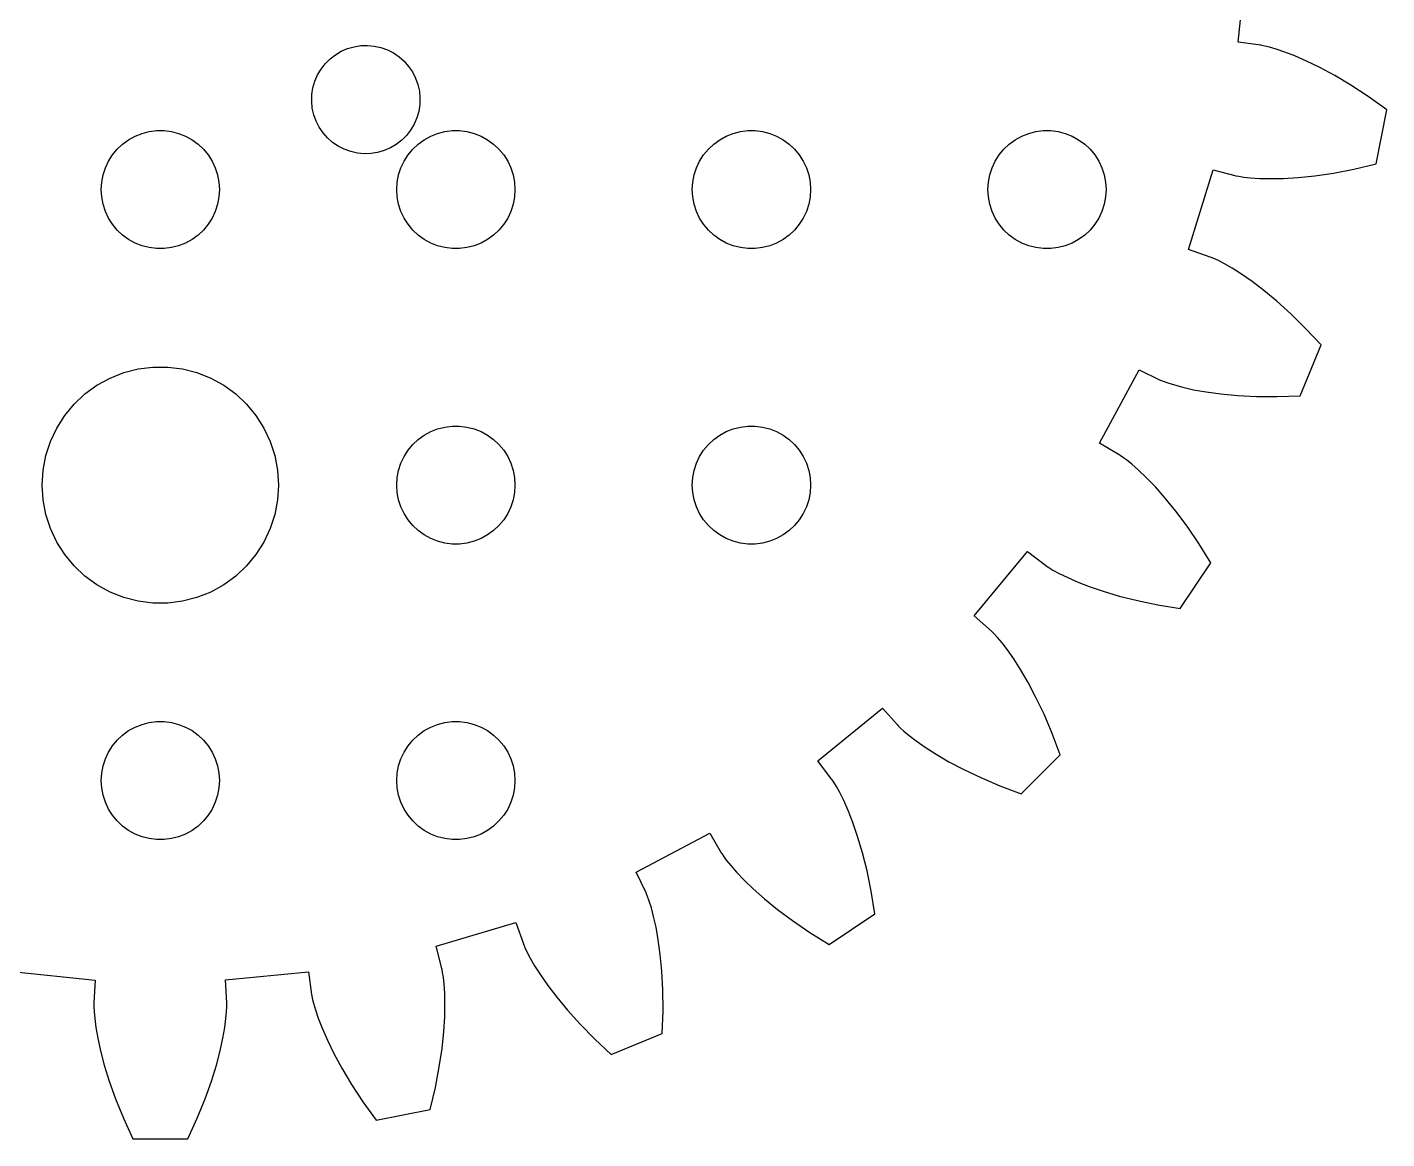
# Model space of a CAD drawing. Header units: metres. Extents: x -31.6 to 31.6, y -31.6 to 31.6.
# Drawn here: x -3.38 to 31.12, y -31.59 to -3.38 of the extents above; entities that cross this region are included whole.
import ezdxf

# ---------------------------------------------------------------- set-up
doc = ezdxf.new("R2010")
doc.units = ezdxf.units.M

msp = doc.modelspace()

# ---------------------------------------------------------------- linework, layer by layer
for p, q in [((27.351, -3.75746), (27.5673, -1.65118)), ((27.9284, -3.83679), (27.351, -3.75746)), ((4.3056, -4.1835), (4.44205, -4.07767)), ((4.44205, -4.07767), (4.59067, -3.98978)), ((4.59067, -3.98978), (4.74915, -3.92119)), ((4.74915, -3.92119), (4.91496, -3.87302)), ((4.91496, -3.87302), (5.08551, -3.84601)), ((5.08551, -3.84601), (5.2581, -3.84059)), ((5.2581, -3.84059), (5.43001, -3.85683)), ((5.43001, -3.85683), (5.59851, -3.8945)), ((5.59851, -3.8945), (5.76099, -3.95299)), ((5.76099, -3.95299), (5.91484, -4.03139)), ((5.91484, -4.03139), (6.05765, -4.12845)), ((6.05765, -4.12845), (6.18718, -4.24263)), ((27.9532, -3.84091), (27.9284, -3.83679)), ((28.027, -3.85603), (27.9532, -3.84091)), ((28.1489, -3.88631), (28.027, -3.85603)), ((28.3177, -3.93579), (28.1489, -3.88631)), ((28.5317, -4.00847), (28.3177, -3.93579)), ((28.7894, -4.10822), (28.5317, -4.00847)), ((29.0887, -4.23882), (28.7894, -4.10822)), ((3.98978, -4.59067), (4.07767, -4.44205)), ((4.07767, -4.44205), (4.1835, -4.3056)), ((4.1835, -4.3056), (4.3056, -4.1835)), ((6.18718, -4.24263), (6.30136, -4.37216)), ((6.30136, -4.37216), (6.39842, -4.51497)), ((29.4273, -4.40392), (29.0887, -4.23882)), ((29.8029, -4.60703), (29.4273, -4.40392)), ((3.87302, -4.91496), (3.92119, -4.74915)), ((3.92119, -4.74915), (3.98978, -4.59067)), ((6.39842, -4.51497), (6.47682, -4.66882)), ((6.47682, -4.66882), (6.53531, -4.8313)), ((30.2128, -4.85156), (29.8029, -4.60703)), ((3.84059, -5.2581), (3.84601, -5.08551)), ((3.84601, -5.08551), (3.87302, -4.91496)), ((6.53531, -4.8313), (6.57298, -4.9998)), ((6.57298, -4.9998), (6.58923, -5.17172)), ((6.58923, -5.17172), (6.5838, -5.3443)), ((30.6539, -5.14069), (30.2128, -4.85156)), ((31.1233, -5.47745), (30.6539, -5.14069)), ((3.85683, -5.43001), (3.84059, -5.2581)), ((3.8945, -5.59851), (3.85683, -5.43001)), ((6.55679, -5.51485), (6.50862, -5.68066)), ((6.5838, -5.3443), (6.55679, -5.51485)), ((30.8503, -6.84988), (31.1233, -5.47745)), ((3.95299, -5.76099), (3.8945, -5.59851)), ((4.03139, -5.91484), (3.95299, -5.76099)), ((6.44003, -5.83914), (6.35214, -5.98776)), ((6.50862, -5.68066), (6.44003, -5.83914)), ((-0.803726, -6.23351), (-0.638657, -6.14275)), ((-0.638657, -6.14275), (-0.463516, -6.07341)), ((-0.463516, -6.07341), (-0.281067, -6.02657)), ((-0.281067, -6.02657), (-0.094177, -6.00294)), ((-0.094177, -6.00294), (0.094177, -6.00294)), ((0.094177, -6.00294), (0.281067, -6.02657)), ((0.281067, -6.02657), (0.463516, -6.07341)), ((0.463516, -6.07341), (0.638657, -6.14275)), ((0.638657, -6.14275), (0.803726, -6.23351)), ((4.12845, -6.05765), (4.03139, -5.91484)), ((4.24263, -6.18718), (4.12845, -6.05765)), ((4.37216, -6.30136), (4.24263, -6.18718)), ((6.24631, -6.12421), (6.12421, -6.24631)), ((6.35214, -5.98776), (6.24631, -6.12421)), ((6.69626, -6.23351), (6.86133, -6.14275)), ((6.86133, -6.14275), (7.03647, -6.07341)), ((7.03647, -6.07341), (7.21892, -6.02657)), ((7.21892, -6.02657), (7.40581, -6.00294)), ((7.40581, -6.00294), (7.59418, -6.00294)), ((7.59418, -6.00294), (7.78107, -6.02657)), ((7.78107, -6.02657), (7.96352, -6.07341)), ((7.96352, -6.07341), (8.13866, -6.14275)), ((8.13866, -6.14275), (8.30373, -6.23351)), ((14.1963, -6.23351), (14.3613, -6.14275)), ((14.3613, -6.14275), (14.5365, -6.07341)), ((14.5365, -6.07341), (14.7189, -6.02657)), ((14.7189, -6.02657), (14.9058, -6.00294)), ((14.9058, -6.00294), (15.0942, -6.00294)), ((15.0942, -6.00294), (15.2811, -6.02657)), ((15.2811, -6.02657), (15.4635, -6.07341)), ((15.4635, -6.07341), (15.6387, -6.14275)), ((15.6387, -6.14275), (15.8037, -6.23351)), ((21.6963, -6.23351), (21.8613, -6.14275)), ((21.8613, -6.14275), (22.0365, -6.07341)), ((22.0365, -6.07341), (22.2189, -6.02657)), ((22.2189, -6.02657), (22.4058, -6.00294)), ((22.4058, -6.00294), (22.5942, -6.00294)), ((22.5942, -6.00294), (22.7811, -6.02657)), ((22.7811, -6.02657), (22.9635, -6.07341)), ((22.9635, -6.07341), (23.1387, -6.14275)), ((23.1387, -6.14275), (23.3037, -6.23351)), ((-1.21352, -6.61832), (-1.09344, -6.47318)), ((-1.09344, -6.47318), (-0.956131, -6.34422)), ((-0.956131, -6.34422), (-0.803726, -6.23351)), ((0.803726, -6.23351), (0.956131, -6.34422)), ((0.956131, -6.34422), (1.09344, -6.47318)), ((1.09344, -6.47318), (1.21352, -6.61832)), ((4.51497, -6.39842), (4.37216, -6.30136)), ((4.66882, -6.47682), (4.51497, -6.39842)), ((4.8313, -6.53531), (4.66882, -6.47682)), ((4.9998, -6.57298), (4.8313, -6.53531)), ((5.68066, -6.50862), (5.51485, -6.55679)), ((5.83914, -6.44003), (5.68066, -6.50862)), ((5.98776, -6.35214), (5.83914, -6.44003)), ((6.12421, -6.24631), (5.98776, -6.35214)), ((6.28647, -6.61832), (6.40654, -6.47318)), ((6.40654, -6.47318), (6.54385, -6.34422)), ((6.54385, -6.34422), (6.69626, -6.23351)), ((8.30373, -6.23351), (8.45613, -6.34422)), ((8.45613, -6.34422), (8.59344, -6.47318)), ((8.59344, -6.47318), (8.71352, -6.61832)), ((13.7865, -6.61832), (13.9065, -6.47318)), ((13.9065, -6.47318), (14.0439, -6.34422)), ((14.0439, -6.34422), (14.1963, -6.23351)), ((15.8037, -6.23351), (15.9561, -6.34422)), ((15.9561, -6.34422), (16.0934, -6.47318)), ((16.0934, -6.47318), (16.2135, -6.61832)), ((21.2865, -6.61832), (21.4065, -6.47318)), ((21.4065, -6.47318), (21.5439, -6.34422)), ((21.5439, -6.34422), (21.6963, -6.23351)), ((23.3037, -6.23351), (23.4561, -6.34422)), ((23.4561, -6.34422), (23.5934, -6.47318)), ((23.5934, -6.47318), (23.7135, -6.61832)), ((-1.39465, -6.9478), (-1.31445, -6.77736)), ((-1.31445, -6.77736), (-1.21352, -6.61832)), ((1.21352, -6.61832), (1.31445, -6.77736)), ((1.31445, -6.77736), (1.39465, -6.9478)), ((5.17172, -6.58923), (4.9998, -6.57298)), ((5.3443, -6.5838), (5.17172, -6.58923)), ((5.51485, -6.55679), (5.3443, -6.5838)), ((6.10533, -6.9478), (6.18553, -6.77736)), ((6.18553, -6.77736), (6.28647, -6.61832)), ((8.71352, -6.61832), (8.81445, -6.77736)), ((8.81445, -6.77736), (8.89465, -6.9478)), ((13.6053, -6.9478), (13.6855, -6.77736)), ((13.6855, -6.77736), (13.7865, -6.61832)), ((16.2135, -6.61832), (16.3145, -6.77736)), ((16.3145, -6.77736), (16.3947, -6.9478)), ((21.1053, -6.9478), (21.1855, -6.77736)), ((21.1855, -6.77736), (21.2865, -6.61832)), ((23.7135, -6.61832), (23.8145, -6.77736)), ((23.8145, -6.77736), (23.8947, -6.9478)), ((30.2878, -6.98137), (30.8503, -6.84988)), ((-1.48816, -7.312), (-1.45287, -7.12695)), ((-1.45287, -7.12695), (-1.39465, -6.9478)), ((1.39465, -6.9478), (1.45287, -7.12695)), ((1.45287, -7.12695), (1.48816, -7.312)), ((6.01183, -7.312), (6.04712, -7.12695)), ((6.04712, -7.12695), (6.10533, -6.9478)), ((8.89465, -6.9478), (8.95287, -7.12695)), ((8.95287, -7.12695), (8.98816, -7.312)), ((13.5118, -7.312), (13.5471, -7.12695)), ((13.5471, -7.12695), (13.6053, -6.9478)), ((16.3947, -6.9478), (16.4529, -7.12695)), ((16.4529, -7.12695), (16.4882, -7.312)), ((21.0118, -7.312), (21.0471, -7.12695)), ((21.0471, -7.12695), (21.1053, -6.9478)), ((23.8947, -6.9478), (23.9529, -7.12695)), ((23.9529, -7.12695), (23.9882, -7.312)), ((26.0924, -9.02116), (26.7154, -6.99756)), ((26.7154, -6.99756), (27.2708, -7.14302)), ((27.2708, -7.14302), (27.2953, -7.1487)), ((27.2953, -7.1487), (27.3693, -7.16296)), ((27.3693, -7.16296), (27.4934, -7.18164)), ((27.4934, -7.18164), (27.6683, -7.20049)), ((27.6683, -7.20049), (27.8938, -7.21526)), ((27.8938, -7.21526), (28.1701, -7.22171)), ((28.1701, -7.22171), (28.4965, -7.21559)), ((28.4965, -7.21559), (28.8726, -7.19266)), ((28.8726, -7.19266), (29.2973, -7.14873)), ((29.2973, -7.14873), (29.7696, -7.07965)), ((29.7696, -7.07965), (30.2878, -6.98137)), ((-1.5, -7.5), (-1.48816, -7.312)), ((-1.48816, -7.68799), (-1.5, -7.5)), ((1.48816, -7.312), (1.5, -7.5)), ((1.5, -7.5), (1.48816, -7.68799)), ((6, -7.5), (6.01183, -7.312)), ((6.01183, -7.68799), (6, -7.5)), ((8.98816, -7.312), (9, -7.5)), ((9, -7.5), (8.98816, -7.68799)), ((13.5, -7.5), (13.5118, -7.312)), ((13.5118, -7.68799), (13.5, -7.5)), ((16.4882, -7.312), (16.5, -7.5)), ((16.5, -7.5), (16.4882, -7.68799)), ((21, -7.5), (21.0118, -7.312)), ((21.0118, -7.68799), (21, -7.5)), ((23.9882, -7.312), (24, -7.5)), ((24, -7.5), (23.9882, -7.68799)), ((-1.45287, -7.87303), (-1.48816, -7.68799)), ((-1.39465, -8.05219), (-1.45287, -7.87303)), ((1.45287, -7.87303), (1.39465, -8.05219)), ((1.48816, -7.68799), (1.45287, -7.87303)), ((6.04712, -7.87303), (6.01183, -7.68799)), ((6.10533, -8.05219), (6.04712, -7.87303)), ((8.95287, -7.87303), (8.89465, -8.05219)), ((8.98816, -7.68799), (8.95287, -7.87303)), ((13.5471, -7.87303), (13.5118, -7.68799)), ((13.6053, -8.05219), (13.5471, -7.87303)), ((16.4529, -7.87303), (16.3947, -8.05219)), ((16.4882, -7.68799), (16.4529, -7.87303)), ((21.0471, -7.87303), (21.0118, -7.68799)), ((21.1053, -8.05219), (21.0471, -7.87303)), ((23.9529, -7.87303), (23.8947, -8.05219)), ((23.9882, -7.68799), (23.9529, -7.87303)), ((-1.31445, -8.22263), (-1.39465, -8.05219)), ((-1.21352, -8.38167), (-1.31445, -8.22263)), ((1.31445, -8.22263), (1.21352, -8.38167)), ((1.39465, -8.05219), (1.31445, -8.22263)), ((6.18553, -8.22263), (6.10533, -8.05219)), ((6.28647, -8.38167), (6.18553, -8.22263)), ((8.81445, -8.22263), (8.71352, -8.38167)), ((8.89465, -8.05219), (8.81445, -8.22263)), ((13.6855, -8.22263), (13.6053, -8.05219)), ((13.7865, -8.38167), (13.6855, -8.22263)), ((16.3145, -8.22263), (16.2135, -8.38167)), ((16.3947, -8.05219), (16.3145, -8.22263)), ((21.1855, -8.22263), (21.1053, -8.05219)), ((21.2865, -8.38167), (21.1855, -8.22263)), ((23.8145, -8.22263), (23.7135, -8.38167)), ((23.8947, -8.05219), (23.8145, -8.22263)), ((-1.09344, -8.52681), (-1.21352, -8.38167)), ((-0.956131, -8.65576), (-1.09344, -8.52681)), ((1.09344, -8.52681), (0.956131, -8.65576)), ((1.21352, -8.38167), (1.09344, -8.52681)), ((6.40654, -8.52681), (6.28647, -8.38167)), ((6.54385, -8.65576), (6.40654, -8.52681)), ((8.59344, -8.52681), (8.45613, -8.65576)), ((8.71352, -8.38167), (8.59344, -8.52681)), ((13.9065, -8.52681), (13.7865, -8.38167)), ((14.0439, -8.65576), (13.9065, -8.52681)), ((16.0934, -8.52681), (15.9561, -8.65576)), ((16.2135, -8.38167), (16.0934, -8.52681)), ((21.4065, -8.52681), (21.2865, -8.38167)), ((21.5439, -8.65576), (21.4065, -8.52681)), ((23.5934, -8.52681), (23.4561, -8.65576)), ((23.7135, -8.38167), (23.5934, -8.52681)), ((-0.803726, -8.76648), (-0.956131, -8.65576)), ((-0.638657, -8.85724), (-0.803726, -8.76648)), ((-0.463516, -8.92657), (-0.638657, -8.85724)), ((-0.281067, -8.97342), (-0.463516, -8.92657)), ((0.463516, -8.92657), (0.281067, -8.97342)), ((0.638657, -8.85724), (0.463516, -8.92657)), ((0.803726, -8.76648), (0.638657, -8.85724)), ((0.956131, -8.65576), (0.803726, -8.76648)), ((6.69626, -8.76648), (6.54385, -8.65576)), ((6.86133, -8.85724), (6.69626, -8.76648)), ((7.03647, -8.92657), (6.86133, -8.85724)), ((7.21892, -8.97342), (7.03647, -8.92657)), ((7.96352, -8.92657), (7.78107, -8.97342)), ((8.13866, -8.85724), (7.96352, -8.92657)), ((8.30373, -8.76648), (8.13866, -8.85724)), ((8.45613, -8.65576), (8.30373, -8.76648)), ((14.1963, -8.76648), (14.0439, -8.65576)), ((14.3613, -8.85724), (14.1963, -8.76648)), ((14.5365, -8.92657), (14.3613, -8.85724)), ((14.7189, -8.97342), (14.5365, -8.92657)), ((15.4635, -8.92657), (15.2811, -8.97342)), ((15.6387, -8.85724), (15.4635, -8.92657)), ((15.8037, -8.76648), (15.6387, -8.85724)), ((15.9561, -8.65576), (15.8037, -8.76648)), ((21.6963, -8.76648), (21.5439, -8.65576)), ((21.8613, -8.85724), (21.6963, -8.76648)), ((22.0365, -8.92657), (21.8613, -8.85724)), ((22.2189, -8.97342), (22.0365, -8.92657)), ((22.9635, -8.92657), (22.7811, -8.97342)), ((23.1387, -8.85724), (22.9635, -8.92657)), ((23.3037, -8.76648), (23.1387, -8.85724)), ((23.4561, -8.65576), (23.3037, -8.76648)), ((-0.094177, -8.99704), (-0.281067, -8.97342)), ((0.094177, -8.99704), (-0.094177, -8.99704)), ((0.281067, -8.97342), (0.094177, -8.99704)), ((7.40581, -8.99704), (7.21892, -8.97342)), ((7.59418, -8.99704), (7.40581, -8.99704)), ((7.78107, -8.97342), (7.59418, -8.99704)), ((14.9058, -8.99704), (14.7189, -8.97342)), ((15.0942, -8.99704), (14.9058, -8.99704)), ((15.2811, -8.97342), (15.0942, -8.99704)), ((22.4058, -8.99704), (22.2189, -8.97342)), ((22.5942, -8.99704), (22.4058, -8.99704)), ((22.7811, -8.97342), (22.5942, -8.99704)), ((26.6433, -9.21164), (26.0924, -9.02116)), ((26.6668, -9.2205), (26.6433, -9.21164)), ((26.7362, -9.24976), (26.6668, -9.2205)), ((26.8499, -9.30321), (26.7362, -9.24976)), ((27.0057, -9.38467), (26.8499, -9.30321)), ((27.2015, -9.49771), (27.0057, -9.38467)), ((27.4347, -9.6458), (27.2015, -9.49771)), ((27.7028, -9.83228), (27.4347, -9.6458)), ((28.0027, -10.0603), (27.7028, -9.83228)), ((28.3315, -10.3328), (28.0027, -10.0603)), ((28.6857, -10.6526), (28.3315, -10.3328)), ((29.062, -11.0222), (28.6857, -10.6526)), ((29.4567, -11.4441), (29.062, -11.0222)), ((28.9212, -12.7369), (29.4567, -11.4441)), ((-0.927048, -12.1468), (-0.562134, -12.0531)), ((-0.562134, -12.0531), (-0.18837, -12.0059)), ((-0.18837, -12.0059), (0.18837, -12.0059)), ((0.18837, -12.0059), (0.562134, -12.0531)), ((0.562134, -12.0531), (0.927048, -12.1468)), ((23.8311, -13.9382), (24.8369, -12.075)), ((24.8369, -12.075), (25.3533, -12.326)), ((-1.60747, -12.467), (-1.27733, -12.2855)), ((-1.27733, -12.2855), (-0.927048, -12.1468)), ((0.927048, -12.1468), (1.27733, -12.2855)), ((1.27733, -12.2855), (1.60747, -12.467)), ((25.3533, -12.326), (25.3762, -12.3364)), ((25.3762, -12.3364), (25.4459, -12.3648)), ((25.4459, -12.3648), (25.5641, -12.4073)), ((25.5641, -12.4073), (25.7319, -12.4599)), ((-2.1869, -12.9464), (-1.91226, -12.6884)), ((-1.91226, -12.6884), (-1.60747, -12.467)), ((1.60747, -12.467), (1.91226, -12.6884)), ((1.91226, -12.6884), (2.1869, -12.9464)), ((25.7319, -12.4599), (25.9502, -12.5184)), ((25.9502, -12.5184), (26.2199, -12.5787)), ((26.2199, -12.5787), (26.5413, -12.6363)), ((26.5413, -12.6363), (26.9146, -12.6872)), ((26.9146, -12.6872), (27.3398, -12.727)), ((27.3398, -12.727), (27.8164, -12.7514)), ((27.8164, -12.7514), (28.3438, -12.7561)), ((28.3438, -12.7561), (28.9212, -12.7369)), ((-2.42705, -13.2366), (-2.1869, -12.9464)), ((2.1869, -12.9464), (2.42705, -13.2366)), ((-2.62891, -13.5547), (-2.42705, -13.2366)), ((2.42705, -13.2366), (2.62891, -13.5547)), ((-2.78932, -13.8956), (-2.62891, -13.5547)), ((2.62891, -13.5547), (2.78932, -13.8956)), ((6.54385, -13.8442), (6.69626, -13.7335)), ((6.69626, -13.7335), (6.86133, -13.6427)), ((6.86133, -13.6427), (7.03647, -13.5734)), ((7.03647, -13.5734), (7.21892, -13.5266)), ((7.21892, -13.5266), (7.40581, -13.5029)), ((7.40581, -13.5029), (7.59418, -13.5029)), ((7.59418, -13.5029), (7.78107, -13.5266)), ((7.78107, -13.5266), (7.96352, -13.5734)), ((7.96352, -13.5734), (8.13866, -13.6427)), ((8.13866, -13.6427), (8.30373, -13.7335)), ((8.30373, -13.7335), (8.45613, -13.8442)), ((14.0439, -13.8442), (14.1963, -13.7335)), ((14.1963, -13.7335), (14.3613, -13.6427)), ((14.3613, -13.6427), (14.5365, -13.5734)), ((14.5365, -13.5734), (14.7189, -13.5266)), ((14.7189, -13.5266), (14.9058, -13.5029)), ((14.9058, -13.5029), (15.0942, -13.5029)), ((15.0942, -13.5029), (15.2811, -13.5266)), ((15.2811, -13.5266), (15.4635, -13.5734)), ((15.4635, -13.5734), (15.6387, -13.6427)), ((15.6387, -13.6427), (15.8037, -13.7335)), ((15.8037, -13.7335), (15.9561, -13.8442)), ((-2.90575, -14.2539), (-2.78932, -13.8956)), ((2.78932, -13.8956), (2.90575, -14.2539)), ((6.18553, -14.2774), (6.28647, -14.1183)), ((6.28647, -14.1183), (6.40654, -13.9732)), ((6.40654, -13.9732), (6.54385, -13.8442)), ((8.45613, -13.8442), (8.59344, -13.9732)), ((8.59344, -13.9732), (8.71352, -14.1183)), ((8.71352, -14.1183), (8.81445, -14.2774)), ((13.6855, -14.2774), (13.7865, -14.1183)), ((13.7865, -14.1183), (13.9065, -13.9732)), ((13.9065, -13.9732), (14.0439, -13.8442)), ((15.9561, -13.8442), (16.0934, -13.9732)), ((16.0934, -13.9732), (16.2135, -14.1183)), ((16.2135, -14.1183), (16.3145, -14.2774)), ((24.3342, -14.2325), (23.8311, -13.9382)), ((-2.97633, -14.624), (-2.90575, -14.2539)), ((2.90575, -14.2539), (2.97633, -14.624)), ((6.04712, -14.627), (6.10533, -14.4478)), ((6.10533, -14.4478), (6.18553, -14.2774)), ((8.81445, -14.2774), (8.89465, -14.4478)), ((8.89465, -14.4478), (8.95287, -14.627)), ((13.5471, -14.627), (13.6053, -14.4478)), ((13.6053, -14.4478), (13.6855, -14.2774)), ((16.3145, -14.2774), (16.3947, -14.4478)), ((16.3947, -14.4478), (16.4529, -14.627)), ((24.3556, -14.2458), (24.3342, -14.2325)), ((24.418, -14.288), (24.3556, -14.2458)), ((24.519, -14.3626), (24.418, -14.288)), ((24.6559, -14.4729), (24.519, -14.3626)), ((24.8259, -14.6219), (24.6559, -14.4729)), ((-3, -15), (-2.97633, -14.624)), ((2.97633, -14.624), (3, -15)), ((6, -15), (6.01183, -14.812)), ((6.01183, -14.812), (6.04712, -14.627)), ((8.95287, -14.627), (8.98816, -14.812)), ((8.98816, -14.812), (9, -15)), ((13.5, -15), (13.5118, -14.812)), ((13.5118, -14.812), (13.5471, -14.627)), ((16.4529, -14.627), (16.4882, -14.812)), ((16.4882, -14.812), (16.5, -15)), ((25.0258, -14.8127), (24.8259, -14.6219)), ((25.2523, -15.0479), (25.0258, -14.8127)), ((-2.97633, -15.376), (-3, -15)), ((3, -15), (2.97633, -15.376)), ((6.01183, -15.188), (6, -15)), ((9, -15), (8.98816, -15.188)), ((13.5118, -15.188), (13.5, -15)), ((16.5, -15), (16.4882, -15.188)), ((25.502, -15.33), (25.2523, -15.0479)), ((-2.90575, -15.7461), (-2.97633, -15.376)), ((2.97633, -15.376), (2.90575, -15.7461)), ((6.04712, -15.373), (6.01183, -15.188)), ((6.10533, -15.5522), (6.04712, -15.373)), ((8.95287, -15.373), (8.89465, -15.5522)), ((8.98816, -15.188), (8.95287, -15.373)), ((13.5471, -15.373), (13.5118, -15.188)), ((13.6053, -15.5522), (13.5471, -15.373)), ((16.4529, -15.373), (16.3947, -15.5522)), ((16.4882, -15.188), (16.4529, -15.373)), ((25.7713, -15.6614), (25.502, -15.33)), ((-2.78932, -16.1044), (-2.90575, -15.7461)), ((2.90575, -15.7461), (2.78932, -16.1044)), ((6.18553, -15.7226), (6.10533, -15.5522)), ((6.28647, -15.8817), (6.18553, -15.7226)), ((8.81445, -15.7226), (8.71352, -15.8817)), ((8.89465, -15.5522), (8.81445, -15.7226)), ((13.6855, -15.7226), (13.6053, -15.5522)), ((13.7865, -15.8817), (13.6855, -15.7226)), ((16.3145, -15.7226), (16.2135, -15.8817)), ((16.3947, -15.5522), (16.3145, -15.7226)), ((26.0563, -16.0442), (25.7713, -15.6614)), ((-2.62891, -16.4453), (-2.78932, -16.1044)), ((2.78932, -16.1044), (2.62891, -16.4453)), ((6.40654, -16.0268), (6.28647, -15.8817)), ((6.54385, -16.1558), (6.40654, -16.0268)), ((6.69626, -16.2665), (6.54385, -16.1558)), ((8.45613, -16.1558), (8.30373, -16.2665)), ((8.59344, -16.0268), (8.45613, -16.1558)), ((8.71352, -15.8817), (8.59344, -16.0268)), ((13.9065, -16.0268), (13.7865, -15.8817)), ((14.0439, -16.1558), (13.9065, -16.0268)), ((14.1963, -16.2665), (14.0439, -16.1558)), ((15.9561, -16.1558), (15.8037, -16.2665)), ((16.0934, -16.0268), (15.9561, -16.1558)), ((16.2135, -15.8817), (16.0934, -16.0268)), ((26.3533, -16.4801), (26.0563, -16.0442)), ((-2.42705, -16.7634), (-2.62891, -16.4453)), ((2.62891, -16.4453), (2.42705, -16.7634)), ((6.86133, -16.3572), (6.69626, -16.2665)), ((7.03647, -16.4266), (6.86133, -16.3572)), ((7.21892, -16.4734), (7.03647, -16.4266)), ((7.40581, -16.497), (7.21892, -16.4734)), ((7.59418, -16.497), (7.40581, -16.497)), ((7.78107, -16.4734), (7.59418, -16.497)), ((7.96352, -16.4266), (7.78107, -16.4734)), ((8.13866, -16.3572), (7.96352, -16.4266)), ((8.30373, -16.2665), (8.13866, -16.3572)), ((14.3613, -16.3572), (14.1963, -16.2665)), ((14.5365, -16.4266), (14.3613, -16.3572)), ((14.7189, -16.4734), (14.5365, -16.4266)), ((14.9058, -16.497), (14.7189, -16.4734)), ((15.0942, -16.497), (14.9058, -16.497)), ((15.2811, -16.4734), (15.0942, -16.497)), ((15.4635, -16.4266), (15.2811, -16.4734)), ((15.6387, -16.3572), (15.4635, -16.4266)), ((15.8037, -16.2665), (15.6387, -16.3572)), ((26.6581, -16.9709), (26.3533, -16.4801)), ((-2.1869, -17.0536), (-2.42705, -16.7634)), ((2.42705, -16.7634), (2.1869, -17.0536)), ((20.6539, -18.3196), (22.004, -16.6885)), ((22.004, -16.6885), (22.4614, -17.0354)), ((-1.91226, -17.3115), (-2.1869, -17.0536)), ((2.1869, -17.0536), (1.91226, -17.3115)), ((22.4614, -17.0354), (22.4819, -17.05)), ((22.4819, -17.05), (22.5448, -17.0915)), ((22.5448, -17.0915), (22.6523, -17.1562)), ((22.6523, -17.1562), (22.8066, -17.2406)), ((22.8066, -17.2406), (23.0094, -17.3405)), ((25.8807, -18.1344), (26.6581, -16.9709)), ((-1.60747, -17.533), (-1.91226, -17.3115)), ((-1.27733, -17.7145), (-1.60747, -17.533)), ((1.60747, -17.533), (1.27733, -17.7145)), ((1.91226, -17.3115), (1.60747, -17.533)), ((23.0094, -17.3405), (23.2621, -17.4522)), ((23.2621, -17.4522), (23.5661, -17.5715)), ((23.5661, -17.5715), (23.9223, -17.6942)), ((-0.927048, -17.8532), (-1.27733, -17.7145)), ((-0.562134, -17.9469), (-0.927048, -17.8532)), ((0.927048, -17.8532), (0.562134, -17.9469)), ((1.27733, -17.7145), (0.927048, -17.8532)), ((23.9223, -17.6942), (24.3315, -17.8162)), ((24.3315, -17.8162), (24.7942, -17.9331)), ((24.7942, -17.9331), (25.3106, -18.0406)), ((-0.18837, -17.9941), (-0.562134, -17.9469)), ((0.18837, -17.9941), (-0.18837, -17.9941)), ((0.562134, -17.9469), (0.18837, -17.9941)), ((25.3106, -18.0406), (25.8807, -18.1344)), ((21.09, -18.7064), (20.6539, -18.3196)), ((21.1084, -18.7236), (21.09, -18.7064)), ((21.1613, -18.7772), (21.1084, -18.7236)), ((21.2458, -18.8701), (21.1613, -18.7772)), ((21.3587, -19.0049), (21.2458, -18.8701)), ((21.4963, -19.1843), (21.3587, -19.0049)), ((21.6551, -19.4104), (21.4963, -19.1843)), ((21.8314, -19.6852), (21.6551, -19.4104)), ((22.0212, -20.0107), (21.8314, -19.6852)), ((22.2207, -20.3882), (22.0212, -20.0107)), ((16.6831, -21.997), (18.3254, -20.6606)), ((18.3254, -20.6606), (18.7064, -21.09)), ((22.4256, -20.8192), (22.2207, -20.3882)), ((-0.463516, -21.0734), (-0.281067, -21.0266)), ((-0.281067, -21.0266), (-0.094177, -21.003)), ((-0.094177, -21.003), (0.094177, -21.003)), ((0.094177, -21.003), (0.281067, -21.0266)), ((0.281067, -21.0266), (0.463516, -21.0734)), ((7.03647, -21.0734), (7.21892, -21.0266)), ((7.21892, -21.0266), (7.40581, -21.003)), ((7.40581, -21.003), (7.59418, -21.003)), ((7.59418, -21.003), (7.78107, -21.0266)), ((7.78107, -21.0266), (7.96352, -21.0734)), ((22.6318, -21.3047), (22.4256, -20.8192)), ((-1.09344, -21.4732), (-0.956131, -21.3442)), ((-0.956131, -21.3442), (-0.803726, -21.2335)), ((-0.803726, -21.2335), (-0.638657, -21.1427)), ((-0.638657, -21.1427), (-0.463516, -21.0734)), ((0.463516, -21.0734), (0.638657, -21.1427)), ((0.638657, -21.1427), (0.803726, -21.2335)), ((0.803726, -21.2335), (0.956131, -21.3442)), ((0.956131, -21.3442), (1.09344, -21.4732)), ((6.40654, -21.4732), (6.54385, -21.3442)), ((6.54385, -21.3442), (6.69626, -21.2335)), ((6.69626, -21.2335), (6.86133, -21.1427)), ((6.86133, -21.1427), (7.03647, -21.0734)), ((7.96352, -21.0734), (8.13866, -21.1427)), ((8.13866, -21.1427), (8.30373, -21.2335)), ((8.30373, -21.2335), (8.45613, -21.3442)), ((8.45613, -21.3442), (8.59344, -21.4732)), ((18.7064, -21.09), (18.7236, -21.1084)), ((18.7236, -21.1084), (18.7772, -21.1613)), ((18.7772, -21.1613), (18.8701, -21.2458)), ((18.8701, -21.2458), (19.0049, -21.3587)), ((19.0049, -21.3587), (19.1843, -21.4963)), ((22.835, -21.8455), (22.6318, -21.3047)), ((-1.31445, -21.7774), (-1.21352, -21.6183)), ((-1.21352, -21.6183), (-1.09344, -21.4732)), ((1.09344, -21.4732), (1.21352, -21.6183)), ((1.21352, -21.6183), (1.31445, -21.7774)), ((6.18553, -21.7774), (6.28647, -21.6183)), ((6.28647, -21.6183), (6.40654, -21.4732)), ((8.59344, -21.4732), (8.71352, -21.6183)), ((8.71352, -21.6183), (8.81445, -21.7774)), ((19.1843, -21.4963), (19.4104, -21.6551)), ((19.4104, -21.6551), (19.6852, -21.8314)), ((-1.45287, -22.127), (-1.39465, -21.9478)), ((-1.39465, -21.9478), (-1.31445, -21.7774)), ((1.31445, -21.7774), (1.39465, -21.9478)), ((1.39465, -21.9478), (1.45287, -22.127)), ((6.04712, -22.127), (6.10533, -21.9478)), ((6.10533, -21.9478), (6.18553, -21.7774)), ((8.81445, -21.7774), (8.89465, -21.9478)), ((8.89465, -21.9478), (8.95287, -22.127)), ((17.0354, -22.4614), (16.6831, -21.997)), ((19.6852, -21.8314), (20.0107, -22.0212)), ((20.0107, -22.0212), (20.3882, -22.2207)), ((21.8455, -22.835), (22.835, -21.8455)), ((-1.5, -22.5), (-1.48816, -22.312)), ((-1.48816, -22.312), (-1.45287, -22.127)), ((1.45287, -22.127), (1.48816, -22.312)), ((1.48816, -22.312), (1.5, -22.5)), ((6, -22.5), (6.01183, -22.312)), ((6.01183, -22.312), (6.04712, -22.127)), ((8.95287, -22.127), (8.98816, -22.312)), ((8.98816, -22.312), (9, -22.5)), ((20.3882, -22.2207), (20.8192, -22.4256)), ((20.8192, -22.4256), (21.3047, -22.6318)), ((-1.48816, -22.688), (-1.5, -22.5)), ((-1.45287, -22.873), (-1.48816, -22.688)), ((1.48816, -22.688), (1.45287, -22.873)), ((1.5, -22.5), (1.48816, -22.688)), ((6.01183, -22.688), (6, -22.5)), ((6.04712, -22.873), (6.01183, -22.688)), ((8.98816, -22.688), (8.95287, -22.873)), ((9, -22.5), (8.98816, -22.688)), ((17.05, -22.4819), (17.0354, -22.4614)), ((17.0915, -22.5448), (17.05, -22.4819)), ((17.1562, -22.6523), (17.0915, -22.5448)), ((17.2406, -22.8066), (17.1562, -22.6523)), ((21.3047, -22.6318), (21.8455, -22.835)), ((-1.39465, -23.0522), (-1.45287, -22.873)), ((-1.31445, -23.2226), (-1.39465, -23.0522)), ((1.39465, -23.0522), (1.31445, -23.2226)), ((1.45287, -22.873), (1.39465, -23.0522)), ((6.10533, -23.0522), (6.04712, -22.873)), ((6.18553, -23.2226), (6.10533, -23.0522)), ((8.89465, -23.0522), (8.81445, -23.2226)), ((8.95287, -22.873), (8.89465, -23.0522)), ((17.3405, -23.0094), (17.2406, -22.8066)), ((17.4522, -23.2621), (17.3405, -23.0094)), ((-1.21352, -23.3817), (-1.31445, -23.2226)), ((-1.09344, -23.5268), (-1.21352, -23.3817)), ((1.21352, -23.3817), (1.09344, -23.5268)), ((1.31445, -23.2226), (1.21352, -23.3817)), ((6.28647, -23.3817), (6.18553, -23.2226)), ((6.40654, -23.5268), (6.28647, -23.3817)), ((8.71352, -23.3817), (8.59344, -23.5268)), ((8.81445, -23.2226), (8.71352, -23.3817)), ((17.5715, -23.5661), (17.4522, -23.2621)), ((-0.956131, -23.6558), (-1.09344, -23.5268)), ((-0.803726, -23.7665), (-0.956131, -23.6558)), ((-0.638657, -23.8572), (-0.803726, -23.7665)), ((0.803726, -23.7665), (0.638657, -23.8572)), ((0.956131, -23.6558), (0.803726, -23.7665)), ((1.09344, -23.5268), (0.956131, -23.6558)), ((6.54385, -23.6558), (6.40654, -23.5268)), ((6.69626, -23.7665), (6.54385, -23.6558)), ((6.86133, -23.8572), (6.69626, -23.7665)), ((8.30373, -23.7665), (8.13866, -23.8572)), ((8.45613, -23.6558), (8.30373, -23.7665)), ((8.59344, -23.5268), (8.45613, -23.6558)), ((17.6942, -23.9223), (17.5715, -23.5661)), ((-0.463516, -23.9266), (-0.638657, -23.8572)), ((-0.281067, -23.9734), (-0.463516, -23.9266)), ((-0.094177, -23.997), (-0.281067, -23.9734)), ((0.094177, -23.997), (-0.094177, -23.997)), ((0.281067, -23.9734), (0.094177, -23.997)), ((0.463516, -23.9266), (0.281067, -23.9734)), ((0.638657, -23.8572), (0.463516, -23.9266)), ((7.03647, -23.9266), (6.86133, -23.8572)), ((7.21892, -23.9734), (7.03647, -23.9266)), ((7.40581, -23.997), (7.21892, -23.9734)), ((7.59418, -23.997), (7.40581, -23.997)), ((7.78107, -23.9734), (7.59418, -23.997)), ((7.96352, -23.9266), (7.78107, -23.9734)), ((8.13866, -23.8572), (7.96352, -23.9266)), ((12.0712, -24.829), (13.9426, -23.8387)), ((13.9426, -23.8387), (14.2325, -24.3342)), ((17.8162, -24.3315), (17.6942, -23.9223)), ((14.2325, -24.3342), (14.2458, -24.3556)), ((14.2458, -24.3556), (14.288, -24.418)), ((14.288, -24.418), (14.3626, -24.519)), ((17.9331, -24.7942), (17.8162, -24.3315)), ((12.326, -25.3533), (12.0712, -24.829)), ((14.3626, -24.519), (14.4729, -24.6559)), ((14.4729, -24.6559), (14.6219, -24.8259)), ((14.6219, -24.8259), (14.8127, -25.0258)), ((18.0406, -25.3106), (17.9331, -24.7942)), ((14.8127, -25.0258), (15.0479, -25.2523)), ((12.3364, -25.3762), (12.326, -25.3533)), ((12.3648, -25.4459), (12.3364, -25.3762)), ((12.4073, -25.5641), (12.3648, -25.4459)), ((15.0479, -25.2523), (15.33, -25.502)), ((15.33, -25.502), (15.6614, -25.7713)), ((18.1344, -25.8807), (18.0406, -25.3106)), ((12.4599, -25.7319), (12.4073, -25.5641)), ((12.5184, -25.9502), (12.4599, -25.7319)), ((15.6614, -25.7713), (16.0442, -26.0563)), ((6.99532, -26.7069), (9.02405, -26.1007)), ((9.02405, -26.1007), (9.21164, -26.6433)), ((12.5787, -26.2199), (12.5184, -25.9502)), ((12.6363, -26.5413), (12.5787, -26.2199)), ((16.0442, -26.0563), (16.4801, -26.3533)), ((16.9709, -26.6581), (18.1344, -25.8807)), ((12.6872, -26.9146), (12.6363, -26.5413)), ((16.4801, -26.3533), (16.9709, -26.6581)), ((7.14302, -27.2708), (6.99532, -26.7069)), ((9.21164, -26.6433), (9.2205, -26.6668)), ((9.2205, -26.6668), (9.24976, -26.7362)), ((9.24976, -26.7362), (9.30321, -26.8499)), ((9.30321, -26.8499), (9.38467, -27.0057)), ((9.38467, -27.0057), (9.49771, -27.2015)), ((9.49771, -27.2015), (9.6458, -27.4347)), ((12.727, -27.3398), (12.6872, -26.9146)), ((-3.75746, -27.351), (-1.65118, -27.5673)), ((-1.65118, -27.5673), (-1.6855, -28.1403)), ((1.65065, -27.5585), (3.75867, -27.3597)), ((1.6855, -28.1403), (1.65065, -27.5585)), ((3.75867, -27.3597), (3.83679, -27.9284)), ((7.1487, -27.2953), (7.14302, -27.2708)), ((7.16296, -27.3693), (7.1487, -27.2953)), ((7.18164, -27.4934), (7.16296, -27.3693)), ((7.20049, -27.6683), (7.18164, -27.4934)), ((9.6458, -27.4347), (9.83228, -27.7028)), ((12.7514, -27.8164), (12.727, -27.3398)), ((3.83679, -27.9284), (3.84091, -27.9532)), ((7.21526, -27.8938), (7.20049, -27.6683)), ((7.22171, -28.1701), (7.21526, -27.8938)), ((9.83228, -27.7028), (10.0603, -28.0027)), ((12.7561, -28.3438), (12.7514, -27.8164)), ((-1.6855, -28.1403), (-1.68629, -28.1655)), ((-1.68629, -28.1655), (-1.68585, -28.2408)), ((-1.68585, -28.2408), (-1.67995, -28.3662)), ((1.67995, -28.3662), (1.68585, -28.2408)), ((1.68629, -28.1655), (1.6855, -28.1403)), ((1.68585, -28.2408), (1.68629, -28.1655)), ((3.84091, -27.9532), (3.85603, -28.027)), ((3.85603, -28.027), (3.88631, -28.1489)), ((3.88631, -28.1489), (3.93579, -28.3177)), ((7.21559, -28.4965), (7.22171, -28.1701)), ((10.0603, -28.0027), (10.3328, -28.3315)), ((-1.67995, -28.3662), (-1.66432, -28.5414)), ((-1.66432, -28.5414), (-1.63481, -28.7655)), ((1.63481, -28.7655), (1.66432, -28.5414)), ((1.66432, -28.5414), (1.67995, -28.3662)), ((3.93579, -28.3177), (4.00847, -28.5317)), ((4.00847, -28.5317), (4.10822, -28.7894)), ((7.19266, -28.8726), (7.21559, -28.4965)), ((10.3328, -28.3315), (10.6526, -28.6857)), ((12.7369, -28.9212), (12.7561, -28.3438)), ((-1.63481, -28.7655), (-1.58725, -29.0377)), ((1.58725, -29.0377), (1.63481, -28.7655)), ((4.10822, -28.7894), (4.23882, -29.0887)), ((7.14873, -29.2973), (7.19266, -28.8726)), ((10.6526, -28.6857), (11.0222, -29.062)), ((11.4441, -29.4567), (12.7369, -28.9212)), ((-1.58725, -29.0377), (-1.51755, -29.3567)), ((1.51755, -29.3567), (1.58725, -29.0377)), ((4.23882, -29.0887), (4.40392, -29.4273)), ((7.07965, -29.7696), (7.14873, -29.2973)), ((11.0222, -29.062), (11.4441, -29.4567)), ((-1.51755, -29.3567), (-1.42169, -29.7211)), ((1.42169, -29.7211), (1.51755, -29.3567)), ((4.40392, -29.4273), (4.60703, -29.8029)), ((-1.42169, -29.7211), (-1.29575, -30.1291)), ((1.29575, -30.1291), (1.42169, -29.7211)), ((4.60703, -29.8029), (4.85156, -30.2128)), ((6.98137, -30.2878), (7.07965, -29.7696)), ((-1.29575, -30.1291), (-1.13586, -30.5787)), ((1.13586, -30.5787), (1.29575, -30.1291)), ((4.85156, -30.2128), (5.14069, -30.6539)), ((6.84988, -30.8503), (6.98137, -30.2878)), ((-1.13586, -30.5787), (-0.93837, -31.0678)), ((0.93837, -31.0678), (1.13586, -30.5787)), ((5.14069, -30.6539), (5.47745, -31.1233)), ((5.47745, -31.1233), (6.84988, -30.8503)), ((-0.93837, -31.0678), (-0.699661, -31.5939)), ((0.699661, -31.5939), (0.93837, -31.0678)), ((-0.699661, -31.5939), (0.699661, -31.5939))]:
    msp.add_line(p, q)

doc.saveas('drawing.dxf')
